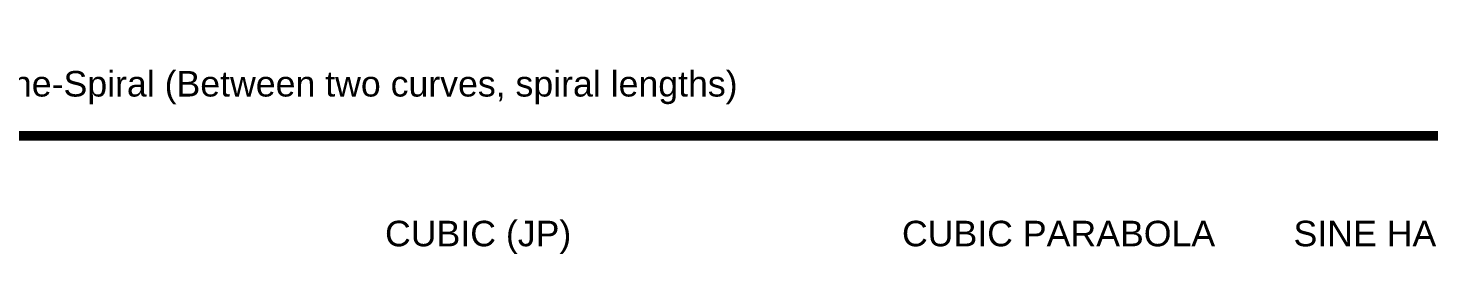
# Model space of a CAD drawing. Header units: feet. Extents: x 1000000 to 1065123, y 992134 to 1008392.
# Drawn here: x 1059588 to 1061783, y 997205 to 997559 of the extents above; entities that cross this region are included whole.
import ezdxf

# ---------------------------------------------------------------- set-up
doc = ezdxf.new("R2010")
doc.units = ezdxf.units.FT
doc.header["$LTSCALE"] = 40
doc.header["$MEASUREMENT"] = 0
doc.styles.get("Standard").update_dxf_attribs({"font": 'arial.ttf'})

msp = doc.modelspace()

# ---------------------------------------------------------------- linework, layer by layer
at = {"const_width": 15}
msp.add_lwpolyline([(1063606.4, 997276.8), (1063606.4, 997389.9), (1056903.7, 997389.9), (1056903.7, 997276.8)], dxfattribs=at)

# ---------------------------------------------------------------- texts
at = {"char_height": 40, "width": 1993.56, "attachment_point": 1}
for s, insert in [('{\\fArial CE|b0|i0|c238|p34;1.  FIXED }CURVES X2{\\fArial CE|b0|i0|c238|p34;\\P2.  Free Reverse Spiral-Line-Spiral (Between two curves, spiral lengths)}', (1058926.7, 997558.3)), ('CUBIC (JP)', (1060147.6, 997257.1)), ('{\\fArial CE|b0|i0|c238|p34;CUBIC }PARABOLA', (1060957.3, 997257.1)), ('SINE HALF-WAVE DIMINISHING TANGENT', (1061570.6, 997257.1))]:
    msp.add_mtext(s, dxfattribs=dict(at, insert=insert))

doc.saveas('drawing.dxf')
